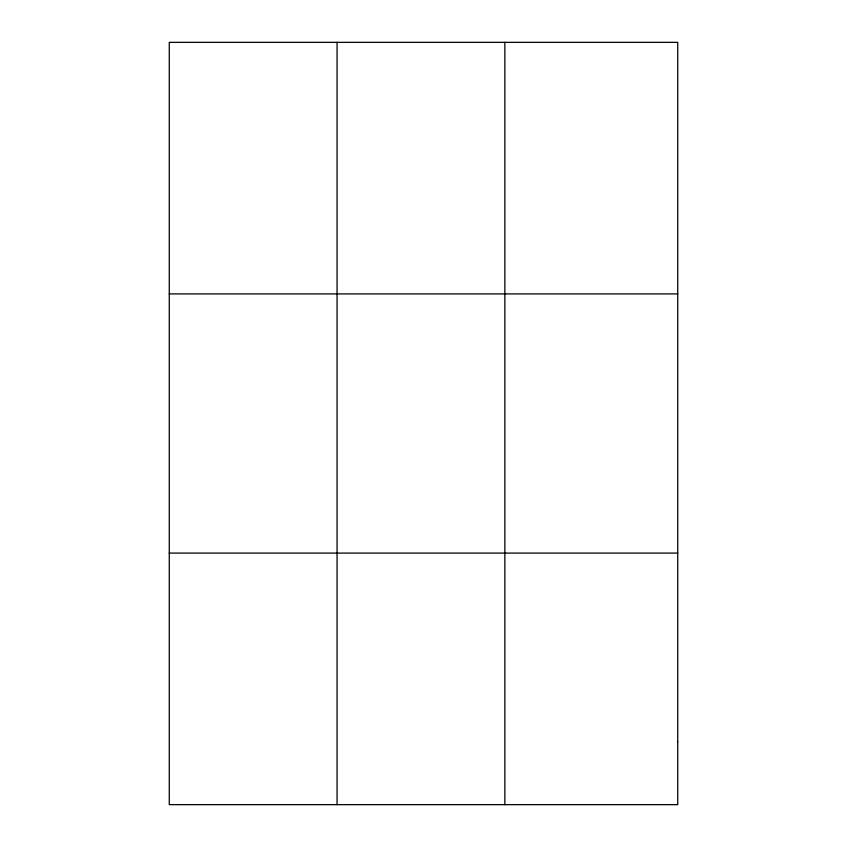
<?xml version="1.0" encoding="UTF-8"?>
<svg xmlns="http://www.w3.org/2000/svg" width="847" height="847" viewBox="0 0 847 847"><rect width="100%" height="100%" fill="white"/><g stroke="black" fill="none" stroke-linecap="round" stroke-linejoin="round"><path stroke-width="1.27" d="M337.064 42.35L337.064 804.65M504.854 42.35L504.854 804.65M169.273 293.909L677.727 293.909M169.273 553.091L677.727 553.091M677.727 741.76L677.727 804.65L169.273 804.65L169.273 42.35L677.727 42.35L677.727 741.76"/></g></svg>
